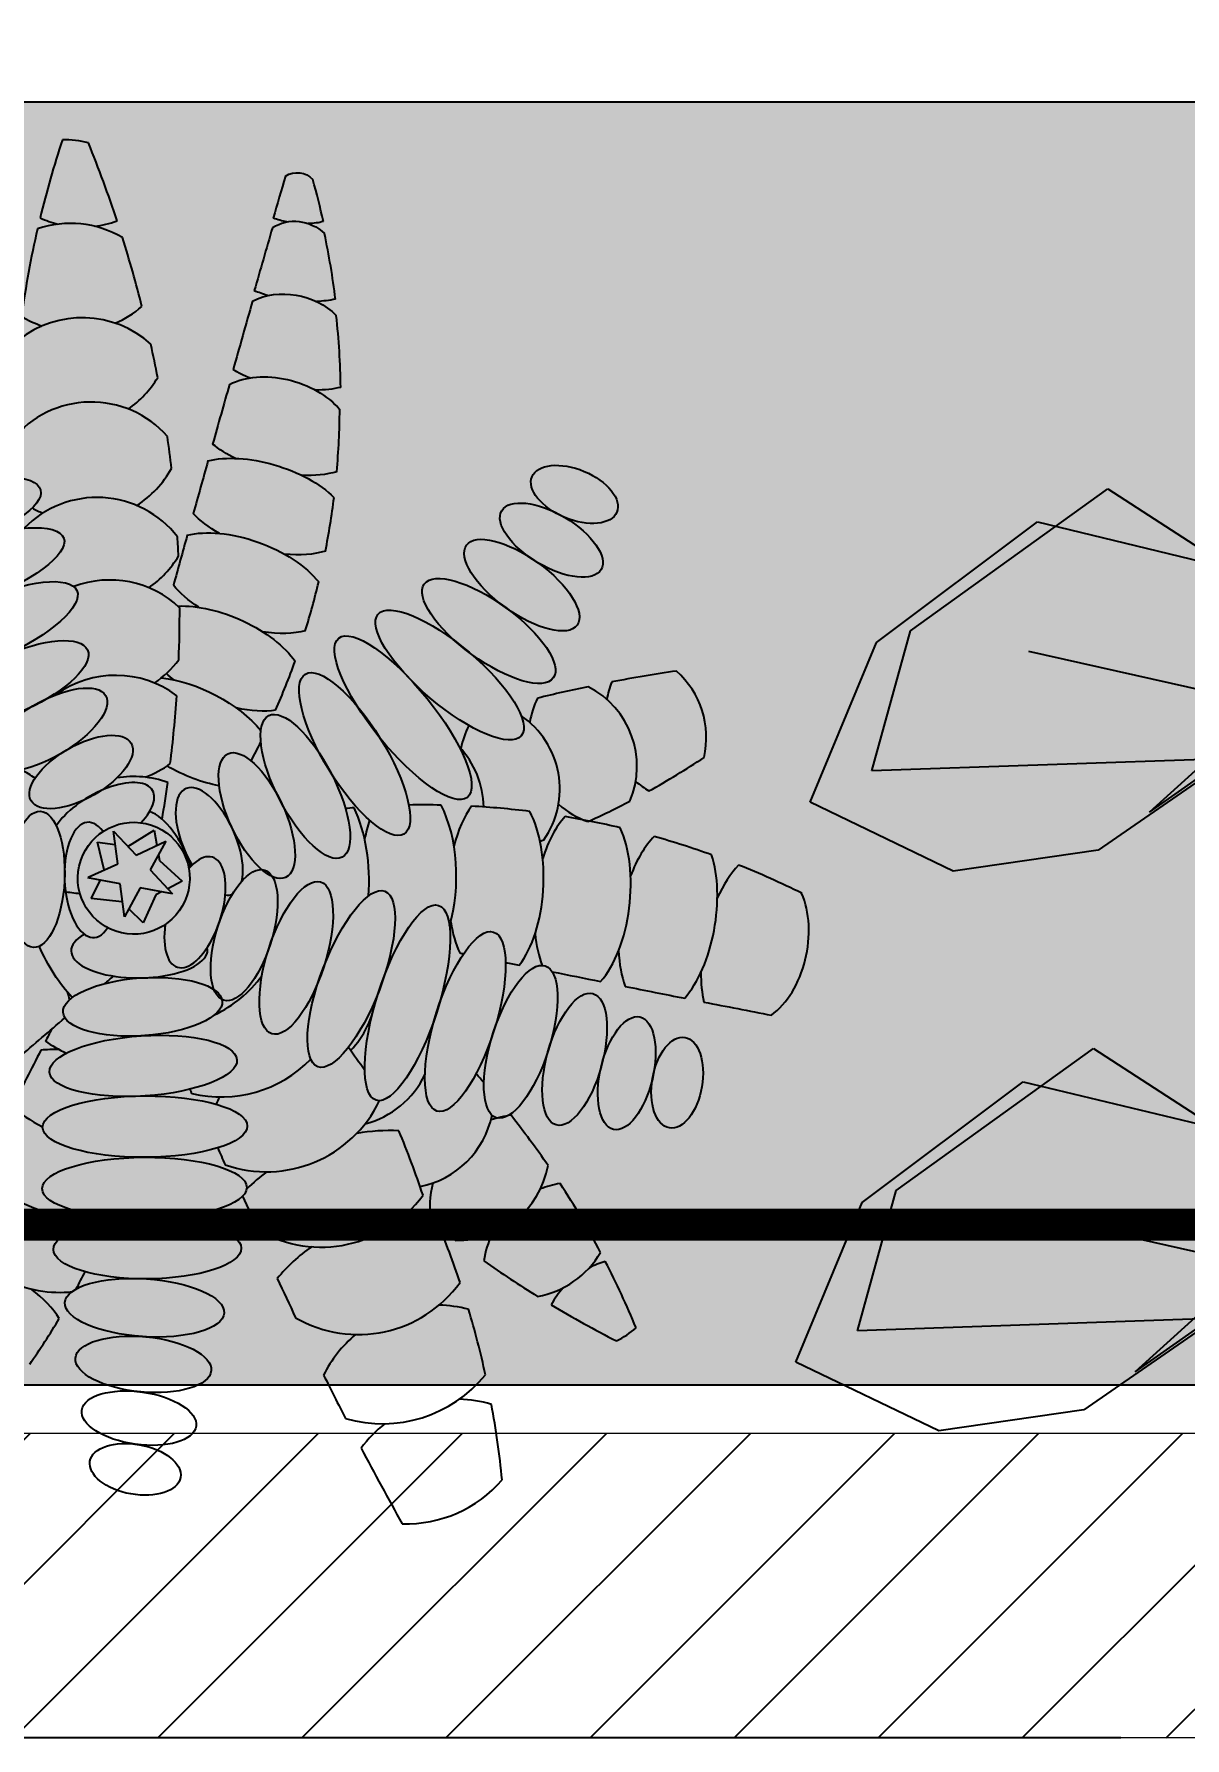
# Model space of a CAD drawing. Header units: millimetres. Extents: x -343543 to 400519, y -115663 to 104219.
# Drawn here: x -243213 to -242854, y 14605 to 15136 of the extents above; entities that cross this region are included whole.
import ezdxf
from ezdxf.xclip import XClip

# ---------------------------------------------------------------- set-up
doc = ezdxf.new("R2010")
doc.units = ezdxf.units.MM
doc.header["$XCLIPFRAME"] = 0
doc.linetypes.add('HIDDEN2', pattern=[0.1875, 0.125, -0.0625])
doc.linetypes.add('XREF MAT BANG TUONG XAY$0$CENTER', pattern=[50.8, 31.75, -6.35, 6.35, -6.35])
doc.layers.get('0').update_dxf_attribs({"color": 231, "lineweight": 0})
doc.layers.get('DefPoints').update_dxf_attribs({"color": 191})
for name, color, linetype, lineweight in [('A-CLNG', 157, 'Continuous', 25), ('A-PATT', 252, 'Continuous', 9), ('A-SYMBOLS', 10, 'Continuous', 13), ('fix lighting', 2, 'Continuous', 5), ('SME-E-LTG-DIM', 55, 'Continuous', 18), ('XREF MAT BANG TUONG XAY$0$A-GRID', 8, 'XREF MAT BANG TUONG XAY$0$CENTER', 15), ('XREF MAT BANG TUONG XAY$0$A-WALL-INT', 8, 'Continuous', 9)]:
    doc.layers.add(name, color=color, linetype=linetype, lineweight=lineweight)
for name, color, linetype in [('XREF MAT BANG NOI THAT$0$A-PATT', 8, 'Continuous'), ('XREF MAT BANG NOI THAT$0$FF-Plants', 8, 'Continuous'), ('XREF MAT BANG TUONG XAY$0$A-FNSH', 8, 'Continuous'), ('XREF MAT BANG TUONG XAY$0$A-FURN', 8, 'Continuous'), ('XREF MAT BANG TUONG XAY$0$A-PATT', 8, 'Continuous')]:
    doc.layers.add(name, color=color, linetype=linetype)
doc.styles.add('SM-DIMTEXT', font='SME.shx', dxfattribs={"width": 0.7})
doc.dimstyles.new('SDIM-100', dxfattribs={"dimscale": 100, "dimtxt": 2, "dimasz": 0.6, "dimexe": 0.6, "dimexo": 0.2, "dimgap": 0.5, "dimtad": 1, "dimdec": 0, "dimzin": 12, "dimtxsty": 'SM-DIMTEXT', "dimblk": 'ARCHTICK', "dimblk1": 'ARCHTICK', "dimblk2": 'ARCHTICK', "dimcen": 0.12, "dimdle": 0.6, "dimclrd": 7, "dimclre": 8, "dimadec": 0, "dimazin": 3, "dimtfac": 2, "dimtix": 1, "dimtmove": 1, "dimatfit": 3, "dimfxl": 1, "dimtzin": 0, "dimarcsym": 1})

# ---------------------------------------------------------------- blocks, each defined once
blk = doc.blocks.new('XREF MAT BANG TUONG XAY$0$00.xref_IKIGAI_Truc')
at = {"layer": 'XREF MAT BANG TUONG XAY$0$A-GRID', "color": 8, "ltscale": 20}
blk.add_lwpolyline([(-2907.53, 14700), (42750, 14700)], dxfattribs=at)
blk = doc.blocks.new('XREF MAT BANG TUONG XAY$0$xref_IKIGAI_Cot')
at = {"layer": 'XREF MAT BANG TUONG XAY$0$A-GRID', "color": 8, "ltscale": 20}
blk.add_lwpolyline([(-2907.53, 14700), (42750, 14700)], dxfattribs=at)
blk = doc.blocks.new('*U244')
at = {"layer": 'XREF MAT BANG TUONG XAY$0$A-PATT'}
h = blk.add_hatch(dxfattribs=at)
h.set_pattern_fill('ANSI31', color=8, scale=10)
h.set_pattern_definition([(45, (42836.782, -11178.564), (-22.45064, 22.45064), [])])
h.paths.add_polyline_path([(-38.7, 47.5), (7351.29, 47.5), (7351.29, -47.5), (-38.7, -47.5)])
at = {"layer": 'XREF MAT BANG TUONG XAY$0$A-WALL-INT', "color": 8}
blk.add_lwpolyline([(-38.7, 47.5), (7351.29, 47.5), (7351.29, -47.5), (-38.7, -47.5)], close=True, dxfattribs=at)
blk = doc.blocks.new('XREF MAT BANG NOI THAT$0$YLD.Studio-05-32')
at = {"layer": 'XREF MAT BANG NOI THAT$0$FF-Plants', "color": 8}
for p, q in [((31.22, 53.43), (92.79, 97.72)), ((92.79, 97.72), (132.3, 72.09)), ((20.65, 49.77), (70.85, 87.38)), ((70.85, 87.38), (142.68, 70.04)), ((132.3, 72.09), (166.47, 38.23)), ((142.68, 70.04), (166.47, 38.23)), ((19.22, 9.76), (31.22, 53.43)), ((0, 0), (20.65, 49.77)), ((68.06, 47.09), (142.6, 30.32)), ((166.47, 38.23), (89.77, -14.94)), ((142.6, 30.32), (105.7, -3.05)), ((129.4, 13.56), (19.22, 9.76)), ((105.7, -3.05), (129.4, 13.56)), ((44.58, -21.49), (0, 0)), ((89.77, -14.94), (44.58, -21.49))]:
    blk.add_line(p, q, dxfattribs=at)
blk = doc.blocks.new('XREF MAT BANG NOI THAT$0$YLD.Studio-03-28')
at = {"layer": 'XREF MAT BANG NOI THAT$0$FF-Plants', "color": 8}
for p, q in [((-9.06, 2.82), (-8.03, 12.37)), ((-8.03, 12.37), (-2.3, 9.48)), ((-3.47, 3.35), (-1.55, 13.44)), ((-1.36, 13.34), (2.83, 4.15)), ((0.92, 8.33), (9.61, 10.47)), ((2.83, 4.15), (13.02, 5.44)), ((13.02, 5.44), (5.54, -1.6)), ((9.61, 10.47), (8.81, 4.91)), ((-15.62, -3.78), (-11.18, 0.69)), ((-13.66, 2.06), (-3.47, 3.35)), ((-4.66, -2.89), (-13.66, 2.06)), ((-9.27, 2.61), (-9.06, 2.82)), ((8.25, 0.95), (13.32, -7.22)), ((-6.85, -7.71), (-15.62, -3.78)), ((-6.58, -12.98), (-4.66, -2.89)), ((5.54, -1.6), (9.92, -10.89)), ((-5.92, -9.53), (-6.85, -7.71)), ((0.91, -5.95), (-6.58, -12.98)), ((3.84, -8.87), (-2.6, -15.99)), ((9.92, -10.89), (0.91, -5.95)), ((5.65, -8.55), (3.84, -8.87)), ((13.32, -7.22), (8.57, -8.04)), ((-2.6, -15.99), (-4.94, -11.44))]:
    blk.add_line(p, q, dxfattribs=at)
for centre, major_axis, ratio, start_param, end_param in [((111.64, 56.42), (-7.72, 28.24), 0.32034, 1.570796326843089, 7.853981634022675), ((93.51, 50.97), (-10.8, 30.01), 0.300118, 1.570796326502317, 7.853981633681903), ((76.05, 43.59), (-11.97, 26.71), 0.32034, 1.570796326202381, 7.853981633381967), ((59.21, 36.19), (-10.29, 22.63), 0.362784, 1.570796326205139, 7.853981633384725), ((-114.89, 34.11), (9.94, 25.23), 0.490947, 0.603982, 2.420377), ((-92.58, 23.77), (8.46, 25.76), 0.490947, 0.614903, 2.459294), ((44.58, 26.29), (-10.69, 18.38), 0.405439, 4.712389, 10.995574), ((-2.03, 29.34), (-21.23, 1.07), 0.405439, 4.712389, 10.995574), ((-69.7, 14.75), (6.95, 26.21), 0.490947, 0.701694, 1.194978), ((-4072.05, -7847.89), (4134.36, 7814.91), 1, 0.014988, 0.0172), ((7408.97, 6418.74), (7542.37, 6293.93), 1, 3.153558, 3.155493), ((31.44, 15.55), (-8.97, 15.6), 0.456009, 4.712389, 10.995574), ((-210.33, 182.27), (117.51, 258.72), 1, 4.57275, 4.590231), ((85.3, 10.6), (30.46, 8.83), 1, -1.194927, 0.516377), ((115.03, 12.41), (30.45, 8.87), 1, -1.13023, 0.600891), ((141.32, 15.18), (30.56, 8.47), 1, -1.009427, 0.406762), ((200.45, 17.42), (29.63, 11.31), 1, 2.222132, 2.446764), ((131.9, -270.46), (305.03, 38.2), 1, 1.220489, 1.310482), ((-16.31, 226.91), (-238.48, 0.16), 1, 0.960407, 1.031357), ((-136.57, 45.73), (11.39, 24.61), 0.490947, 3.753714, 4.32554), ((-98.24, -4.21), (-0.17, 31.89), 0.300118, 1.570796327715664, 7.85398163489525), ((-79.1, -4.35), (-0.17, 31.89), 0.300118, 1.570796327681729, 7.853981634861315), ((-46.34, 7.07), (5.41, 26.57), 0.490947, 0.844988, 1.162328), ((-69.7, 14.75), (6.95, 26.21), 0.490947, -1.152148, -0.911655), ((-4072.05, -7847.89), (4020.43, 7874.12), 0.999995, -0.000358, 0.000114), ((141.32, 15.18), (22.42, 22.42), 1, 1.840951, 1.956005), ((170.71, 18.85), (30.57, 8.42), 1, -0.803958, 0.062594), ((233.01, 15.25), (22.42, 22.42), 1, 1.930346, 2.11832), ((131.9, -270.46), (304.53, 42.02), 1, 1.114106, 1.196533), ((-117.19, -5.07), (-0.24, 29.27), 0.32034, 1.570796327763428, 7.853981634943015), ((-60.17, -3.81), (-1.93, 29.21), 0.32034, 1.570796327460503, 7.853981634640089), ((-41.75, -3.63), (-1.75, 24.8), 0.362784, 1.570796327655833, 7.853981634835419), ((-2.21, 12.53), (17.97, 0.96), 0.456009, -0.597189, 3.712648), ((16.7, 8.87), (-8.97, 15.6), 0.456009, 2.146873, 5.563258), ((29.85, 4.77), (30.46, 8.82), 1, -0.925589, 0.347124), ((20.36, 21.41), (-24.92, 24.92), 1, 3.981782, 4.006026), ((196.77, 21.01), (29.26, 12.23), 1, -0.642229, -0.384041), ((-169.96, -2.47), (2.51, 17.82), 0.456009, 1.570796329214219, 7.853981636393805), ((-153.2, -3.84), (1.96, 21.17), 0.405439, 1.570796328573082, 7.853981635752668), ((-135.56, -4.21), (1.64, 24.81), 0.362784, 1.570796328117058, 7.853981635296644), ((-16.31, 226.91), (-229.22, 65.8), 1, 1.354724, 1.380164), ((-114.89, 34.11), (9.94, 25.23), 0.490947, 4.089229, 4.32554), ((-24.15, -2.6), (-0.19, 21.26), 0.405439, -0.638013, 3.222605), ((-1.68, -0.85), (16.8, 4.68), 1, 0.976365, 7.25955), ((526.07, -46.66), (-533.78, 50.69), 1, -0.031866, -0.022297), ((16.7, 8.87), (-8.97, 15.6), 0.456009, 0.467456, 0.526537), ((59.57, 6.58), (30.5, 8.67), 1, -1.032415, 0.085581), ((-185.93, -1.32), (2.52, 14.11), 0.543524, 1.570796329850885, 7.853981637030471), ((233.01, 15.25), (30.06, 10.11), 1, 2.93965, 3.167819), ((81.71, 372.75), (371.35, 112.19), 1, -1.545573, -1.47882), ((7408.97, 6418.74), (7448.64, 6404.58), 0.999996, 3.142396, 3.142759), ((-1.68, -0.85), (30.78, 7.61), 1, -0.583658, -0.076766), ((170.71, 18.85), (31.33, 4.91), 1, 3.588127, 4.014418), ((200.45, 17.42), (29.86, 10.67), 1, 3.204448, 3.514965), ((81.71, 372.75), (375.62, 96.94), 1, 4.706787, 4.764263), ((59.57, 6.58), (31.6, 2.68), 1, 3.411523, 3.691925), ((141.32, 15.18), (30.42, 8.96), 1, 3.418614, 3.924478), ((-16.31, 226.91), (43.89, 234.41), 0.999817, 3.101661, 3.102023), ((-12.27, -19.93), (-17.13, 5.51), 0.456009, -1.202658, 3.956111), ((2.69, -9.62), (16.43, 7.35), 0.456009, 4.469975, 5.881978), ((81.71, 372.75), (125.7, 366.99), 1, 3.303209, 3.333224), ((85.3, 10.6), (29.74, 11), 1, 3.388901, 3.719999), ((115.03, 12.41), (30.13, 9.89), 1, 3.425709, 3.855493), ((81.71, 372.75), (387.2, 23.64), 1, -1.44344, -1.416014), ((9.82, -24.4), (16.43, 7.35), 0.456009, 3.676106, 8.112547), ((81.71, 372.75), (303.3, 241.85), 1, 3.916053, 3.97089), ((81.71, 372.75), (385.57, 42.67), 1, 4.562726, 4.604613), ((-2252.85, -8538.39), (-8545.74, 2266.3), 1, 4.701636, 4.70346), ((81.71, 372.75), (274.3, 274.3), 1, 3.970904, 3.9863), ((81.71, 372.75), (381.59, 69.8), 1, 4.646106, 4.671992), ((-30.7, -28.05), (37.63, 10.85), 1, 2.625319, 3.656142), ((347.71, -1031.03), (-421.87, 1009.88), 1, -0.006631, -0.005322), ((-2252.85, -8538.39), (-8551.83, 2243.17), 1, 4.696208, 4.698132), ((-87.23, -62.66), (27.69, 27.69), 1, 0.325822, 0.38925), ((-8.86, -9.28), (37.91, 9.83), 1, 3.330519, 3.823619), ((-19.42, -35.27), (-20.27, 6.41), 0.405439, 4.712389, 10.995574), ((17.85, -39.21), (19.27, 8.99), 0.405439, 1.57079632768765, 7.853981634867236), ((-2252.85, -8538.39), (-8621.33, 1959.18), 1, 4.660334, 4.662519), ((-54.01, -42.19), (37.73, 10.48), 1, 2.536003, 3.99264), ((349.46, -1031.24), (-463.71, 991.37), 1, -0.028589, -0.02333), ((9.82, -24.4), (16.43, 7.35), 0.456009, 2.859453, 3.117262), ((-2251.17, -8538.7), (-8572.61, 2162.43), 1, 4.681123, 4.683637), ((359.2, -1027.87), (-505.61, 970.67), 1, -0.046419, -0.035711), ((-144.74, -80.92), (62.14, 16.95), 1, 0.376175, 0.503716), ((-77.49, -59.29), (37.64, 10.78), 1, 2.340663, 3.806949), ((-26.5, -51.49), (-23.66, 7.62), 0.362784, 4.712389, 10.995574), ((26.92, -54.35), (22.08, 11.43), 0.362784, 1.570796327497962, 7.853981634677549), ((146.28, 173.41), (125.19, 202.98), 1, 3.20818, 3.236102), ((-2249.4, -8538.82), (2847.8, 8369.93), 1, 0.047108, 0.049418), ((331.95, -1039.41), (-475.18, 985.92), 1, -0.016941, -0.004606), ((-158.04, -84.69), (48.67, 12.59), 1, 0.346459, 0.63839), ((146.28, 173.41), (218.45, 95.67), 1, 3.887248, 3.956035), ((-2247.33, -8538.82), (-8509.72, 2398), 1, 4.704566, 4.706107), ((-104.73, -70.83), (37.6, 10.95), 1, 2.336167, 3.802453), ((37, -69.71), (24.92, 15.36), 0.32034, 1.570796327774609, 7.853981634954195), ((-33.09, -68.65), (-27.34, 10.47), 0.32034, 4.712389, 10.995574), ((146.28, 173.41), (-237.73, 18.93), 1, 1.348729, 1.414878), ((151.8, 172.98), (230.46, 61.33), 1, 4.668631, 4.725197), ((331.95, -1039.41), (-534.86, 954.86), 1, -0.047903, -0.034034), ((-173.89, -95.15), (38.14, 8.87), 1, 0.469374, 0.884243), ((48.34, -84.81), (24.81, 20.04), 0.300118, 1.57079632810651, 7.853981635286097), ((146.28, 173.41), (237.52, 21.41), 1, 4.428413, 4.499364), ((149.73, 172.98), (223.14, 84.15), 1, 4.474071, 4.560902), ((-130.17, -78.33), (39.97, 11.33), 1, 2.586623, 3.750756), ((-220.45, 158.67), (243.63, 139.54), 1, -1.489547, -1.458183), ((-35.41, -47.99), (27.47, 7.73), 1, 3.664996, 4.302342), ((-243.8, -91.45), (264.26, 19.49), 1, 0.009088, 0.019373), ((146.28, 173.41), (194.5, 137.99), 1, 4.006003, 4.087414), ((147.96, 173.1), (221.93, 87.29), 1, 4.351733, 4.446021), ((331.95, -1039.41), (-902.87, 618.6), 1, -0.48404, -0.459531), ((-200.9, -101.55), (36.26, 6.41), 1, 0.480209, 0.769788), ((-144.74, -80.92), (63.14, 12.72), 1, -0.23803, -0.034314), ((-50.58, -65.86), (27.48, 7.71), 1, 3.119645, 3.993323), ((-40.5, -86.16), (-30.37, 9.73), 0.300118, 4.712389, 10.995574), ((0.63, -59.31), (30.07, 1.97), 0.490947, 4.416405, 5.391529), ((-0.76, -86.6), (30.13, 0.22), 0.490947, 0.96074, 1.183947), ((61.65, -99.31), (18.92, 22.34), 0.32034, 1.570796328619921, 7.853981635799506), ((-163.3, -85.72), (38.08, 10.86), 1, 2.834025, 3.721727), ((-158.04, -84.69), (49.34, 9.64), 1, -0.410561, -0.181478), ((-189.38, 175.29), (267.12, 86.45), 1, -1.561478, -1.485068), ((-69.77, -84.57), (27.63, 7.13), 1, 3.083987, 4.256555), ((-243.8, -91.45), (263.77, 25.24), 1, -0.115009, -0.077099), ((75.39, -111.51), (14.64, 20.1), 0.362784, 1.570796329213647, 7.853981636393232), ((-216.63, 163.75), (274.39, 59.47), 1, -1.461924, -1.390655), ((-103.93, -121.7), (26.46, 10.7), 1, 0.929655, 1.355947), ((-46.34, -104.18), (-27.9, 8.85), 0.32034, 4.712389, 10.995574), ((-173.89, -95.15), (37.89, 9.89), 1, -0.514776, -0.276708), ((164.81, -310.51), (246.87, 246.87), 1, 1.695842, 1.713107), ((-3.74, -113.76), (-30.09, 1.53), 0.490947, -1.152148, -0.763559), ((-0.76, -86.6), (30.13, 0.22), 0.490947, 4.156103, 5.522008), ((-3.74, -113.76), (-30.09, 1.53), 0.490947, 3.785606, 4.32554), ((-200.9, -101.55), (36.6, 4.02), 1, -0.407081, -0.129834), ((-216.63, 163.75), (273.46, 63.61), 1, 4.699825, 4.77496), ((-86.05, -101.92), (27.29, 8.36), 1, 2.817212, 4.233401), ((9598.21, -2076.1), (2025.09, 9612.52), 0.999996, 1.576143, 1.576274), ((-243.8, -91.45), (253.99, 75.53), 1, -0.413209, -0.344422), ((20.15, -82.2), (26.71, 7.46), 1, 4.4537, 5.200923), ((33.25, -129.97), (27.7, 1.31), 1, 1.048117, 1.324965), ((89.67, -121.79), (12.46, 17.23), 0.405439, 1.570796329326606, 7.853981636506192), ((164.81, -310.51), (347.81, 30.31), 1, 2.442768, 2.500244), ((-125.03, -138.22), (28.31, 3.58), 1, 0.992036, 1.302554), ((-52.66, -121.47), (-23.66, 7.62), 0.362784, 4.712389, 10.995574), ((-247.58, 98.25), (-195.64, 195.64), 1, 3.074822, 3.088233), ((-216.63, 163.75), (248.92, 129.86), 1, 4.329382, 4.413944), ((-103.93, -121.7), (27.93, 5.85), 1, -0.092452, 0.13377), ((9598.21, -2076.1), (1960.63, 9625.89), 0.999995, 1.570929, 1.571374), ((103.71, -131.02), (9.17, 15.48), 0.456009, 1.570796330207066, 7.853981637386653), ((-247.58, 98.25), (258.06, 99.76), 1, -1.338969, -1.268726), ((-3.74, -113.76), (-30.09, 1.53), 0.490947, 0.614903, 2.459294), ((26.1, -105.91), (26.71, 7.46), 1, 3.832451, 5.407049), ((-103.93, -121.7), (27.45, 7.81), 1, 3.041096, 3.907647), ((-8.3, -140.7), (-29.95, 3.28), 0.490947, -1.152148, -0.762871), ((42.16, -151.58), (26.58, 7.9), 1, 0.822433, 1.110363), ((-414.46, -240.64), (-94.86, 473.15), 1, -1.563798, -1.53036), ((117.96, -138.21), (5.53, 13.22), 0.543524, 1.570796330777153, 7.853981637956739), ((164.81, -310.51), (335.81, 95.52), 1, 2.324239, 2.390992), ((-148.49, -155.88), (20.18, 20.18), 1, 0.049122, 0.277291), ((-125.03, -138.22), (27.47, 7.75), 1, -0.117756, 0.106875), ((-58.11, -138.26), (-20.48, 5.72), 0.405439, 4.712389, 10.995574), ((9598.21, -2076.1), (-9657.65, 1797.41), 1, -0.015287, -0.01372), ((-8.3, -140.7), (-29.95, 3.28), 0.490947, 3.728869, 4.32554), ((249.16, -37.37), (-180.84, 180.84), 1, 1.145565, 1.150477), ((-247.58, 98.25), (268.25, 67.73), 1, -1.331889, -1.241895), ((-243.8, -91.45), (235.19, 122.06), 1, -0.711068, -0.64492), ((42.16, -151.58), (26.99, 6.37), 1, 2.186811, 2.573114), ((-148.49, -155.88), (20.18, 20.18), 1, 5.783878, 5.971852), ((249.16, -37.37), (251.39, 46.98), 1, 3.38012, 3.436797), ((33.25, -129.97), (26.64, 7.72), 1, 4.024889, 5.533726), ((-247.58, 98.25), (262.76, 86.63), 1, -1.496933, -1.414506), ((-62.44, -154.51), (-17.52, 4.12), 0.456009, 4.712389, 10.995574), ((-8.3, -140.7), (-29.95, 3.28), 0.490947, 0.603982, 2.465473), ((49.31, -175.65), (19.61, 19.61), 1, 0.409717, 0.613792), ((-120.41, -138.5), (27.48, 7.72), 1, 3.333395, 3.591583), ((-14.41, -167.33), (-29.71, 5.01), 0.490947, -1.152148, -0.707001), ((-414.46, -240.64), (472.42, 98.43), 1, -0.058503, -0.016159), ((9598.21, -2076.1), (2618.51, 9468.06), 1, 1.643686, 1.64561), ((-14.41, -167.33), (-29.71, 5.01), 0.490947, 3.753714, 4.32554), ((49.31, -175.65), (19.61, 19.61), 1, 1.633109, 1.816916), ((-65.4, -170.23), (-14.12, 2.44), 0.543524, 4.712389, 10.995574), ((-243.8, -91.45), (223.08, 143.01), 1, -0.91466, -0.843709), ((249.16, -37.37), (-201.19, 157.88), 1, 1.171755, 1.250482), ((-14.41, -167.33), (-29.71, 5.01), 0.490947, 0.678699, 2.38936), ((42.16, -151.58), (26.72, 7.43), 1, 4.215397, 5.285768), ((9598.21, -2076.1), (-9680.08, 1672.37), 1, -0.02331, -0.021125), ((-22.06, -193.56), (-29.37, 6.73), 0.490947, -1.152148, -0.795463), ((-22.06, -193.56), (-29.37, 6.73), 0.490947, 3.847362, 4.32554), ((-243.8, -91.45), (172.72, 200.95), 1, -1.320605, -1.239195), ((-22.06, -193.56), (-25.27, 5.06), 0.671515, 0.638476, 2.368728)]:
    blk.add_ellipse(centre, major_axis=major_axis, ratio=ratio, start_param=start_param, end_param=end_param, dxfattribs=at)
at = {"layer": 'XREF MAT BANG NOI THAT$0$FF-Plants', "color": 8, "extrusion": (0, 0, -1)}
for centre, major_axis, ratio, start_param, end_param in [((-18.36, 14.39), (27.28, 12.8), 0.490947, 4.11724, 4.776912), ((-32.77, 37.6), (26.48, 14.37), 0.490947, 1.989445, 2.083734), ((43.77, -19.86), (12.4, 24.11), 0.490947, 0.893439, 2.300645), ((43.77, -19.86), (12.4, 24.11), 0.490947, 4.153605, 4.819728), ((66.8, -28.49), (10.98, 24.79), 0.490947, -1.152148, -1.025041), ((66.8, -28.49), (10.98, 24.79), 0.490947, 0.778141, 2.459294), ((90.29, -35.76), (9.52, 25.39), 0.490947, -1.152148, -0.692206), ((90.29, -35.76), (9.52, 25.39), 0.490947, 0.603982, 2.465473), ((114.17, -41.66), (8.03, 25.9), 0.490947, -1.152148, -0.707001), ((114.17, -41.66), (8.03, 25.9), 0.490947, 0.678699, 2.38936), ((138.34, -46.15), (6.51, 26.33), 0.490947, -1.152148, -0.795463), ((138.34, -46.15), (6.19, 22.36), 0.671515, 0.638476, 2.368728), ((164.42, -49.55), (4.97, 26.66), 0.490947, -1.176481, -0.937354), ((66.8, -28.49), (10.98, 24.79), 0.490947, 3.785606, 4.32554), ((90.29, -35.76), (9.52, 25.39), 0.490947, 3.728869, 4.32554), ((164.42, -49.55), (5, 19), 0.800189, 0.718999, 2.201301), ((189.61, -51.4), (2.9, 22.87), 0.490947, -1.242361, -1.031338), ((114.17, -41.66), (8.03, 25.9), 0.490947, 3.753714, 4.32554), ((189.61, -51.4), (11.68, 7.03), 0.959793, -0.027203, 1.298202), ((209.76, -51.49), (1.85, 14.64), 0.490947, -1.435337, -1.122828), ((209.76, -51.49), (-8.42, 1.21), 0.874189, 2.509686, 3.746797), ((138.34, -46.15), (6.51, 26.33), 0.490947, 3.847362, 4.32554), ((164.42, -49.55), (4.97, 26.66), 0.490947, 3.989504, 4.318421), ((189.61, -51.4), (2.9, 22.87), 0.490947, 4.082683, 4.366363), ((209.76, -51.49), (1.85, 14.64), 0.490947, 4.036545, 4.390012)]:
    blk.add_ellipse(centre, major_axis=major_axis, ratio=ratio, start_param=start_param, end_param=end_param, dxfattribs=at)
blk = doc.blocks.new('XREF MAT BANG NOI THAT')
at = {"layer": 'XREF MAT BANG NOI THAT$0$A-PATT'}
h = blk.add_hatch(dxfattribs=at)
h.set_pattern_fill('CROSS', color=8, scale=5)
h.paths.add_polyline_path([(17730, 15115), (22270.01, 15115), (22270.01, 14715), (17730, 14715)])
at = {"color": 8}
for points in [[(17600, 15565), (22400, 15565), (22400, 15115), (17600, 15115)], [(17730, 15115), (22270.01, 15115), (22270.01, 14715), (17730, 14715)]]:
    blk.add_lwpolyline(points, close=True, dxfattribs=at)
at = {"color": 8, "rotation": 90}
blk.add_blockref('XREF MAT BANG NOI THAT$0$YLD.Studio-03-28', (19671.51, 14874.64), dxfattribs=at)
at = {"color": 8}
for p in [(19883.21, 14896.63), (19878.75, 14722.17)]:
    blk.add_blockref('XREF MAT BANG NOI THAT$0$YLD.Studio-05-32', p, dxfattribs=at)
blk = doc.blocks.new('01.Xref _MB T1')
at = {"layer": 'XREF MAT BANG TUONG XAY$0$A-FNSH', "color": 8, "elevation": 0}
blk.add_lwpolyline([(17729.99734, 15115.0002), (22270.01323, 15115.0002), (22270.01323, 14715.0002), (17729.99734, 14715.0002)], close=True, dxfattribs=at)
blk.add_lwpolyline([(19999.99607, 14715), (15914.99991, 14714.99991), (15914.99991, 14589.99991), (16079.99997, 14589.99991), (16080.00846, 12469.99987), (16204.99154, 12470.00001), (16204.98304, 14284.99953), (16319.99027, 14284.99599), (16319.99965, 14590), (19999.99612, 14590)], dxfattribs=at)
at = {"color": 8}
blk.add_blockref('XREF MAT BANG TUONG XAY$0$00.xref_IKIGAI_Truc', (0.00011, 0), dxfattribs=at)
ref = blk.add_blockref('XREF MAT BANG TUONG XAY$0$xref_IKIGAI_Cot', (-0.00927, -0.00001), dxfattribs=at)
XClip(ref).set_block_clipping_path([(-1610.3425959283, -2225.6693134198), (41829.1295208634, 21555.8819575264)])
at = {"layer": 'XREF MAT BANG TUONG XAY$0$A-FURN', "color": 8}
blk.add_blockref('*U244', (16343.69831, 14652.50058), dxfattribs=at)
at = {"layer": 'A-PATT', "color": 8}
blk.add_blockref('XREF MAT BANG NOI THAT', (0, 0), dxfattribs=at)
blk = doc.blocks.new('_ArchTick')
at = {"color": 0, "linetype": 'ByBlock', "const_width": 0.15}
blk.add_lwpolyline([(-0.5, -0.5), (0.5, 0.5)], dxfattribs=at)
blk = doc.blocks.new('*D1183')
at = {"layer": 'DefPoints', "color": 0, "transparency": 16777216}
for p in [(-243342.08, 14605), (-242854.02, 14605), (-242854.02, 13875)]:
    blk.add_point(p, dxfattribs=at)
at = {"layer": 'SME-E-LTG-DIM', "color": 7, "lineweight": -2, "transparency": 16777216}
blk.add_line((-243342.08, 13815), (-243342.08, 14665), dxfattribs=at)
at = {"layer": 'SME-E-LTG-DIM', "color": 8, "lineweight": -2, "transparency": 16777216}
for p, q in [((-242874.02, 14605), (-243402.08, 14605)), ((-242874.02, 13875), (-243402.08, 13875))]:
    blk.add_line(p, q, dxfattribs=at)
at = {"layer": 'SME-E-LTG-DIM', "color": 7, "lineweight": -2, "transparency": 16777216, "xscale": 60, "yscale": 60, "zscale": 60}
for p, rotation in [((-243342.08, 14605), 90), ((-243342.08, 13875), 270)]:
    blk.add_blockref('_ArchTick', p, dxfattribs=dict(at, rotation=rotation))
at = {"layer": 'SME-E-LTG-DIM', "color": 0, "transparency": 16777216, "insert": (-243467.08, 14240), "char_height": 150, "attachment_point": 5, "rotation": 90, "style": 'SM-DIMTEXT'}
blk.add_mtext('730', dxfattribs=at)

msp = doc.modelspace()

# ---------------------------------------------------------------- block references
at = {"layer": 'A-SYMBOLS'}
msp.add_blockref('01.Xref _MB T1', (-262854.02, 0), dxfattribs=at)

# ---------------------------------------------------------------- next in the draw order: hatches: boundary and pattern name
at = {"layer": 'A-PATT'}
h = msp.add_hatch(dxfattribs=at)
h.set_pattern_fill('DOTS', color=256, scale=25)
h.set_pattern_definition([(0, (-262854.025, -1e-05), (19.84375, 39.6875), [0, -39.6875])])
h.paths.add_polyline_path([(-248629.03, 19175), (-246774.03, 19175), (-246774.03, 15115), (-238934.01, 15115), (-238934.01, 19175), (-237079.02, 19175), (-237079.03, 14715), (-248629.02, 14714.99)])
h.paths.add_polyline_path([(-246444.03, 19385), (-239264.01, 19385), (-239264.01, 19085), (-246444.03, 19085)])

# ---------------------------------------------------------------- next in the draw order: linework, layer by layer
at = {"layer": 'A-CLNG', "color": 251}
msp.add_lwpolyline([(-248629.03, 19175), (-246774.03, 19175), (-246774.03, 15115), (-238934.01, 15115), (-238934.01, 19175), (-237079.02, 19175), (-237079.03, 14715), (-248629.02, 14714.99)], close=True, dxfattribs=at)
at = {"layer": 'A-CLNG', "color": 251, "elevation": 0}
msp.add_lwpolyline([(-246774.03, 15115), (-238934.01, 15115), (-238934.01, 19085), (-246774.03, 19085)], close=True, dxfattribs=at)
at = {"layer": 'fix lighting', "linetype": 'HIDDEN2', "const_width": 10}
msp.add_lwpolyline([(-245124.03, 14765), (-240584.01, 14765)], dxfattribs=at)

# ---------------------------------------------------------------- next in the draw order: dimensions: what is measured, and where the dimension line sits
at = {"layer": 'SME-E-LTG-DIM'}
dim = msp.add_linear_dim(base=(-243342.08, 14605), p1=(-242854.02, 13875), p2=(-242854.02, 14605), angle=90, dimstyle='SDIM-100', override={"dimtxt": 1.5, "dimtfill": 0}, dxfattribs=at)
dim.commit()
dim.dimension.update_dxf_attribs({"geometry": '*D1183', "text_midpoint": (-243467.08, 14240)})

doc.saveas('drawing.dxf')
